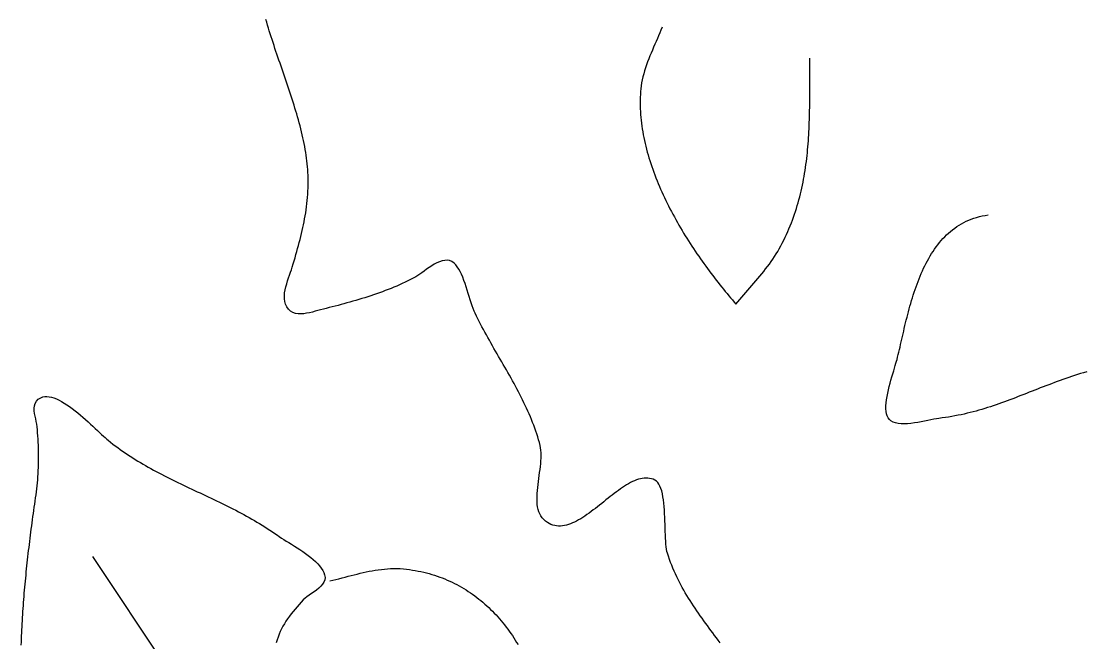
# Model space of a CAD drawing. Header units: millimetres. Extents: x 38 to 1209, y 36 to 1580.
# Drawn here: x 53.8 to 400, y 326.9 to 528.9 of the extents above; entities that cross this region are included whole.
import ezdxf

# ---------------------------------------------------------------- set-up
doc = ezdxf.new("R2010")
doc.units = ezdxf.units.MM
doc.layers.add('0_0_0', color=3, linetype='Continuous')

msp = doc.modelspace()

# ---------------------------------------------------------------- linework, layer by layer
at = {"layer": '0_0_0'}
for points in [[(280.8619, 326.9068), (280.2701, 327.7066), (279.678, 328.5046), (279.086, 329.3013), (278.4947, 330.0973), (277.9046, 330.8929), (277.3163, 331.6888), (276.7304, 332.4853), (276.1474, 333.283), (275.5677, 334.0823), (274.9921, 334.8838), (274.4209, 335.6878), (273.8548, 336.4949), (273.2942, 337.3055), (272.7398, 338.1202), (272.1921, 338.9393), (271.6516, 339.7635), (271.1188, 340.5931), (270.5944, 341.4287), (270.0787, 342.2708), (269.5725, 343.1197), (269.0762, 343.9761), (268.5903, 344.8403), (268.1155, 345.7128), (267.6522, 346.5942), (267.201, 347.485), (266.7624, 348.3855), (266.337, 349.2963), (265.9254, 350.2178), (265.528, 351.1506), (265.1454, 352.0951), (264.7781, 353.0518), (264.4267, 354.0212), (264.0918, 355.0038), (263.7739, 356), (263.6157, 356.6109), (263.4844, 357.3179), (263.3765, 358.1119), (263.2887, 358.9841), (263.2177, 359.9255), (263.1601, 360.927), (263.1126, 361.9797), (263.0718, 363.0747), (263.0344, 364.203), (262.9971, 365.3556), (262.9565, 366.5235), (262.9093, 367.6979), (262.8521, 368.8696), (262.7816, 370.0298), (262.6945, 371.1695), (262.5874, 372.2797), (262.4569, 373.3514), (262.2998, 374.3757), (262.1127, 375.3436), (261.8922, 376.2462), (261.6351, 377.0744), (261.3379, 377.8194), (260.9973, 378.4721), (260.61, 379.0235), (260.1727, 379.4648), (259.682, 379.787), (259.1197, 380.0351), (258.5489, 380.2225), (257.9699, 380.3517), (257.383, 380.425), (256.7884, 380.4449), (256.1866, 380.4137), (255.5777, 380.3338), (254.9622, 380.2077), (254.3403, 380.0378), (253.7123, 379.8264), (253.0786, 379.576), (252.4393, 379.289), (251.795, 378.9678), (251.1458, 378.6147), (250.492, 378.2323), (249.834, 377.8228), (249.1721, 377.3887), (248.5066, 376.9325), (247.8378, 376.4564), (247.1659, 375.9629), (246.4914, 375.4545), (245.8145, 374.9335), (245.1355, 374.4023), (244.4547, 373.8634), (243.7725, 373.319), (243.0891, 372.7718), (242.4049, 372.2239), (241.7201, 371.678), (241.0351, 371.1362), (240.3501, 370.6012), (239.6655, 370.0752), (238.9816, 369.5606), (238.2987, 369.06), (237.6172, 368.5756), (236.9372, 368.1099), (236.2591, 367.6653), (235.5832, 367.2442), (234.9099, 366.849), (234.2394, 366.482), (233.5721, 366.1458), (232.9082, 365.8427), (232.248, 365.5752), (231.592, 365.3455), (230.9403, 365.1562), (230.2933, 365.0096), (229.6512, 364.9081), (229.0145, 364.8542), (228.3834, 364.8502), (227.7581, 364.8985), (227.1391, 365.0017), (226.5266, 365.1619), (225.921, 365.3818), (225.3224, 365.6636), (224.7314, 366.0098), (224.1481, 366.4228), (223.5606, 366.9377), (223.0552, 367.5074), (222.6269, 368.1285), (222.2709, 368.7975), (221.9821, 369.511), (221.7556, 370.2655), (221.5865, 371.0575), (221.4699, 371.8836), (221.4008, 372.7404), (221.3742, 373.6244), (221.3853, 374.5322), (221.4291, 375.4603), (221.5006, 376.4052), (221.595, 377.3635), (221.7072, 378.3318), (221.8324, 379.3065), (221.9656, 380.2843), (222.1018, 381.2618), (222.2362, 382.2353), (222.3638, 383.2016), (222.4797, 384.1571), (222.5789, 385.0984), (222.6564, 386.022), (222.7074, 386.9246), (222.7269, 387.8026), (222.7099, 388.6526), (222.6516, 389.4711), (222.547, 390.2547), (222.3912, 391), (222.1405, 391.9565), (221.8733, 392.9084), (221.5901, 393.856), (221.2915, 394.7993), (220.9781, 395.7384), (220.6503, 396.6735), (220.3088, 397.6047), (219.9541, 398.5322), (219.5867, 399.456), (219.2071, 400.3763), (218.8161, 401.2932), (218.414, 402.2068), (218.0015, 403.1173), (217.579, 404.0248), (217.1472, 404.9295), (216.7066, 405.8313), (216.2578, 406.7306), (215.8012, 407.6273), (215.3375, 408.5217), (214.8672, 409.4139), (214.3909, 410.3039), (213.9091, 411.1919), (213.4223, 412.0781), (212.9311, 412.9626), (212.4361, 413.8454), (211.9378, 414.7267), (211.4367, 415.6068), (210.9335, 416.4855), (210.4286, 417.3632), (209.9227, 418.2399), (209.4162, 419.1158), (208.9097, 419.991), (208.4038, 420.8655), (207.8991, 421.7396), (207.3959, 422.6134), (206.895, 423.487), (206.3969, 424.3605), (205.9021, 425.234), (205.4112, 426.1077), (204.9247, 426.9817), (204.4432, 427.8562), (203.9672, 428.7311), (203.4973, 429.6068), (203.0341, 430.4833), (202.578, 431.3608), (202.1296, 432.2393), (201.6896, 433.1189), (201.2584, 434), (200.925, 434.7431), (200.5996, 435.5673), (200.2796, 436.4609), (199.9624, 437.4125), (199.6455, 438.4104), (199.3264, 439.4431), (199.0026, 440.4992), (198.6714, 441.567), (198.3304, 442.635), (197.977, 443.6917), (197.6087, 444.7255), (197.223, 445.7249), (196.8173, 446.6784), (196.3891, 447.5743), (195.9358, 448.4013), (195.455, 449.1477), (194.944, 449.8019), (194.4004, 450.3526), (193.7031, 450.8428), (192.9617, 451.1391), (192.1833, 451.261), (191.3753, 451.2281), (190.5449, 451.0602), (189.6993, 450.7767), (188.8457, 450.3974), (187.9914, 449.9417), (187.1437, 449.4293), (186.3097, 448.8799), (185.4966, 448.3131), (184.7119, 447.7484), (183.9626, 447.2055), (183.256, 446.7039), (182.5994, 446.2634), (182, 445.9035), (181.1399, 445.4384), (180.2702, 444.985), (179.3913, 444.543), (178.5037, 444.112), (177.6077, 443.6918), (176.704, 443.2822), (175.7929, 442.8827), (174.8748, 442.4931), (173.9503, 442.1132), (173.0198, 441.7426), (172.0837, 441.381), (171.1425, 441.0282), (170.1966, 440.6838), (169.2466, 440.3477), (168.2928, 440.0194), (167.3357, 439.6986), (166.3757, 439.3852), (165.4134, 439.0788), (164.4491, 438.7791), (163.4834, 438.4859), (162.5166, 438.1988), (161.5492, 437.9175), (160.5817, 437.6418), (159.6146, 437.3713), (158.6482, 437.1059), (157.6831, 436.8451), (156.7197, 436.5887), (155.7584, 436.3364), (154.7997, 436.088), (153.844, 435.843), (152.8919, 435.6013), (151.9437, 435.3626), (151, 435.1265), (150.1725, 434.9086), (149.2963, 434.6671), (148.3841, 434.4219), (147.4484, 434.193), (146.5018, 434.0004), (145.5567, 433.864), (144.6259, 433.8038), (143.7218, 433.8399), (142.857, 433.9921), (142.0441, 434.2806), (141.2956, 434.7252), (140.6242, 435.3459), (140.0424, 436.1628), (139.6586, 436.9814), (139.4141, 437.8466), (139.2938, 438.7505), (139.2826, 439.6853), (139.3655, 440.643), (139.5274, 441.6159), (139.7532, 442.596), (140.0278, 443.5755), (140.3363, 444.5466), (140.6636, 445.5013), (140.9945, 446.4319), (141.314, 447.3304), (141.6071, 448.1891), (141.8587, 449), (142.158, 450.0399), (142.4533, 451.0676), (142.7439, 452.0841), (143.0294, 453.0903), (143.3092, 454.0874), (143.5828, 455.0764), (143.8498, 456.0584), (144.1096, 457.0343), (144.3616, 458.0053), (144.6055, 458.9724), (144.8406, 459.9366), (145.0664, 460.899), (145.2825, 461.8607), (145.4884, 462.8226), (145.6834, 463.7859), (145.8672, 464.7516), (146.0391, 465.7207), (146.1988, 466.6943), (146.3456, 467.6734), (146.4791, 468.6591), (146.5987, 469.6525), (146.7039, 470.6545), (146.7943, 471.6663), (146.8692, 472.6888), (146.9283, 473.7232), (146.9709, 474.7704), (146.9967, 475.8316), (147.0049, 476.9078), (146.9953, 478), (146.9711, 478.9101), (146.93, 479.8248), (146.8724, 480.7436), (146.7989, 481.6666), (146.7099, 482.5936), (146.6058, 483.5243), (146.4872, 484.4586), (146.3545, 485.3965), (146.2082, 486.3376), (146.0488, 487.2819), (145.8767, 488.2291), (145.6925, 489.1793), (145.4966, 490.132), (145.2895, 491.0873), (145.0716, 492.045), (144.8435, 493.0048), (144.6056, 493.9667), (144.3583, 494.9305), (144.1023, 495.896), (143.8379, 496.863), (143.5656, 497.8315), (143.286, 498.8012), (142.9994, 499.772), (142.7063, 500.7437), (142.4073, 501.7161), (142.1028, 502.6892), (141.7933, 503.6628), (141.4793, 504.6366), (141.1612, 505.6105), (140.8395, 506.5844), (140.5147, 507.5582), (140.1873, 508.5316), (139.8577, 509.5044), (139.5265, 510.4766), (139.194, 511.448), (138.8608, 512.4184), (138.5274, 513.3877), (138.1942, 514.3557), (137.8618, 515.3222), (137.5305, 516.2871), (137.2008, 517.2502), (136.8733, 518.2113), (136.5485, 519.1704), (136.2267, 520.1272), (135.9085, 521.0816), (135.5943, 522.0335), (135.2847, 522.9826), (134.9801, 523.9288), (134.6809, 524.8719), (134.3877, 525.8119), (134.1009, 526.7485), (133.821, 527.6815), (133.5486, 528.6109), (133.2839, 529.5364)], [(262, 527), (261.6396, 526.0897), (261.264, 525.1737), (260.8763, 524.252), (260.4792, 523.3249), (260.0757, 522.3927), (259.6686, 521.4558), (259.2608, 520.5142), (258.8553, 519.5683), (258.4549, 518.6184), (258.0626, 517.6648), (257.6811, 516.7076), (257.3135, 515.7471), (256.9626, 514.7837), (256.6313, 513.8175), (256.3224, 512.8489), (256.039, 511.878), (255.7839, 510.9052), (255.5599, 509.9308), (255.37, 508.9549), (255.2171, 507.9779), (255.1041, 507), (255.0265, 506.0781), (254.9671, 505.1542), (254.9257, 504.2282), (254.9019, 503.3004), (254.8956, 502.3709), (254.9064, 501.4399), (254.9341, 500.5074), (254.9785, 499.5736), (255.0393, 498.6386), (255.1162, 497.7026), (255.209, 496.7656), (255.3174, 495.828), (255.4413, 494.8896), (255.5802, 493.9508), (255.734, 493.0117), (255.9025, 492.0723), (256.0853, 491.1328), (256.2822, 490.1934), (256.493, 489.2541), (256.7173, 488.3152), (256.955, 487.3767), (257.2058, 486.4388), (257.4694, 485.5016), (257.7456, 484.5653), (258.0342, 483.6299), (258.3348, 482.6957), (258.6472, 481.7628), (258.9711, 480.8312), (259.3064, 479.9012), (259.6527, 478.9728), (260.0098, 478.0463), (260.3775, 477.1216), (260.7555, 476.1991), (261.1434, 475.2788), (261.5412, 474.3608), (261.9485, 473.4452), (262.365, 472.5323), (262.7905, 471.6222), (263.2249, 470.7149), (263.6677, 469.8106), (264.1187, 468.9095), (264.5778, 468.0117), (265.0446, 467.1173), (265.5189, 466.2264), (266.0004, 465.3393), (266.4888, 464.4559), (266.984, 463.5766), (267.4857, 462.7013), (267.9936, 461.8303), (268.5074, 460.9636), (269.0269, 460.1014), (269.5519, 459.2439), (270.0821, 458.3911), (270.6172, 457.5433), (271.157, 456.7005), (271.7012, 455.8628), (272.2495, 455.0305), (272.8018, 454.2037), (273.3578, 453.3824), (273.9172, 452.5668), (274.4797, 451.7571), (275.0451, 450.9534), (275.6132, 450.1558), (276.1836, 449.3644), (276.7562, 448.5795), (277.3307, 447.801), (277.9068, 447.0293), (278.4842, 446.2643), (279.0628, 445.5063), (279.6422, 444.7553), (280.2223, 444.0116), (280.8027, 443.2752), (281.3832, 442.5462), (281.9635, 441.8249), (282.5434, 441.1113), (283.1227, 440.4056), (283.701, 439.7079), (284.2781, 439.0183), (284.8538, 438.3371), (285.4279, 437.6642), (286, 437), (286.6216, 437.758), (287.2532, 438.5141), (287.8932, 439.2688), (288.5399, 440.0228), (289.192, 440.7765), (289.8479, 441.5307), (290.506, 442.2859), (291.1649, 443.0427), (291.8229, 443.8017), (292.4787, 444.5636), (293.1305, 445.3289), (293.777, 446.0982), (294.4165, 446.8722), (295.0476, 447.6514), (295.6687, 448.4365), (296.2783, 449.228), (296.8748, 450.0266), (297.4568, 450.8328), (298.0227, 451.6473), (298.571, 452.4707), (299.1002, 453.3035), (299.6086, 454.1464), (300.0949, 455), (300.5968, 455.9248), (301.0816, 456.8509), (301.5496, 457.7783), (302.0011, 458.707), (302.4364, 459.637), (302.8557, 460.5684), (303.2594, 461.501), (303.6478, 462.435), (304.0211, 463.3703), (304.3797, 464.3069), (304.7238, 465.2448), (305.0537, 466.1841), (305.3698, 467.1248), (305.6723, 468.0668), (305.9615, 469.0102), (306.2378, 469.9549), (306.5013, 470.901), (306.7525, 471.8484), (306.9915, 472.7972), (307.2188, 473.7475), (307.4345, 474.699), (307.639, 475.652), (307.8326, 476.6064), (308.0156, 477.5622), (308.1882, 478.5194), (308.3508, 479.478), (308.5037, 480.438), (308.6471, 481.3995), (308.7813, 482.3623), (308.9067, 483.3266), (309.0235, 484.2924), (309.1321, 485.2596), (309.2326, 486.2282), (309.3255, 487.1982), (309.411, 488.1698), (309.4894, 489.1428), (309.561, 490.1172), (309.6261, 491.0931), (309.685, 492.0706), (309.7379, 493.0494), (309.7853, 494.0298), (309.8273, 495.0117), (309.8643, 495.995), (309.8965, 496.9799), (309.9243, 497.9663), (309.948, 498.9541), (309.9678, 499.9435), (309.984, 500.9344), (309.997, 501.9269), (310.007, 502.9208), (310.0143, 503.9163), (310.0193, 504.9134), (310.0221, 505.912), (310.0232, 506.9121), (310.0227, 507.9138), (310.0211, 508.9171), (310.0185, 509.9219), (310.0154, 510.9283), (310.0119, 511.9363), (310.0084, 512.9458), (310.0051, 513.957), (310.0024, 514.9697), (310.0006, 515.984), (310, 517)], [(400, 415), (399.0059, 414.7086), (398.0208, 414.4103), (397.0442, 414.1055), (396.0756, 413.7944), (395.1146, 413.4776), (394.1609, 413.1555), (393.214, 412.8285), (392.2736, 412.4969), (391.3391, 412.1613), (390.4102, 411.8219), (389.4864, 411.4793), (388.5674, 411.1339), (387.6527, 410.786), (386.7419, 410.4361), (385.8346, 410.0846), (384.9304, 409.7319), (384.0289, 409.3784), (383.1296, 409.0245), (382.2322, 408.6706), (381.3361, 408.3173), (380.4411, 407.9648), (379.5467, 407.6135), (378.6525, 407.264), (377.758, 406.9166), (376.8628, 406.5717), (375.9666, 406.2297), (375.0689, 405.8911), (374.1693, 405.5563), (373.2674, 405.2256), (372.3628, 404.8995), (371.455, 404.5784), (370.5437, 404.2628), (369.6284, 403.953), (368.7087, 403.6494), (367.7842, 403.3525), (366.8545, 403.0626), (365.9191, 402.7802), (364.9777, 402.5058), (364.0298, 402.2396), (363.0751, 401.9822), (362.113, 401.7339), (361.1432, 401.4952), (360.1654, 401.2665), (359.1789, 401.0481), (358.1836, 400.8405), (357.1788, 400.6441), (356.1643, 400.4594), (355.1395, 400.2867), (354.1042, 400.1264), (353.0578, 399.979), (352, 399.8449), (351.211, 399.7316), (350.3363, 399.5768), (349.389, 399.391), (348.3819, 399.1851), (347.3281, 398.9696), (346.2404, 398.7555), (345.1319, 398.5533), (344.0156, 398.3738), (342.9043, 398.2278), (341.8111, 398.1259), (340.7489, 398.0789), (339.7307, 398.0974), (338.7695, 398.1924), (337.8782, 398.3743), (337.0697, 398.6541), (336.3572, 399.0424), (335.8674, 399.4653), (335.4768, 399.9961), (335.1788, 400.6249), (334.9666, 401.3423), (334.8336, 402.1386), (334.7731, 403.0042), (334.7785, 403.9295), (334.843, 404.9048), (334.9601, 405.9206), (335.1229, 406.9671), (335.3249, 408.0349), (335.5594, 409.1142), (335.8197, 410.1955), (336.0991, 411.2691), (336.391, 412.3255), (336.6887, 413.3549), (336.9855, 414.3479), (337.2748, 415.2947), (337.5498, 416.1857), (337.8039, 417.0114), (338.0305, 417.762), (338.2228, 418.4281), (338.3742, 419), (338.5663, 419.7864), (338.758, 420.5855), (338.9496, 421.3965), (339.1416, 422.2188), (339.3344, 423.0515), (339.5283, 423.8942), (339.7237, 424.7459), (339.921, 425.6061), (340.1206, 426.474), (340.3229, 427.349), (340.5283, 428.2303), (340.7372, 429.1172), (340.9499, 430.0091), (341.1669, 430.9052), (341.3886, 431.8049), (341.6153, 432.7074), (341.8474, 433.612), (342.0853, 434.5181), (342.3294, 435.4249), (342.5802, 436.3318), (342.8379, 437.238), (343.103, 438.1429), (343.3759, 439.0457), (343.6569, 439.9457), (343.9465, 440.8423), (344.245, 441.7348), (344.5529, 442.6224), (344.8704, 443.5044), (345.1981, 444.3802), (345.5363, 445.2491), (345.8854, 446.1103), (346.2458, 446.9631), (346.6178, 447.8069), (347.0019, 448.641), (347.3985, 449.4646), (347.8079, 450.277), (348.2306, 451.0777), (348.6668, 451.8657), (349.1171, 452.6406), (349.5818, 453.4015), (350.0613, 454.1477), (350.556, 454.8786), (351.0663, 455.5935), (351.5925, 456.2916), (352.1351, 456.9723), (352.6944, 457.6349), (353.2709, 458.2786), (353.8649, 458.9028), (354.4768, 459.5067), (355.1071, 460.0897), (355.756, 460.6511), (356.4241, 461.1901), (357.1116, 461.7061), (357.819, 462.1984), (358.5466, 462.6662), (359.295, 463.1089), (360.0643, 463.5258), (360.8551, 463.9162), (361.6677, 464.2793), (362.5026, 464.6145), (363.36, 464.921), (364.2404, 465.1983), (365.1443, 465.4455), (366.0719, 465.662), (367.0236, 465.847), (368, 466)], [(53.7922, 326.1701), (53.8235, 327.1606), (53.8584, 328.1507), (53.8968, 329.1404), (53.9385, 330.1297), (53.9836, 331.1188), (54.0321, 332.1075), (54.0838, 333.0961), (54.1388, 334.0844), (54.1969, 335.0726), (54.2582, 336.0608), (54.3226, 337.0488), (54.3899, 338.0369), (54.4603, 339.025), (54.5336, 340.0132), (54.6098, 341.0016), (54.6889, 341.9901), (54.7707, 342.9788), (54.8552, 343.9678), (54.9425, 344.9571), (55.0324, 345.9468), (55.1249, 346.9368), (55.22, 347.9273), (55.3175, 348.9183), (55.4175, 349.9098), (55.5199, 350.9019), (55.6246, 351.8946), (55.7317, 352.888), (55.841, 353.8821), (55.9525, 354.8769), (56.0662, 355.8726), (56.182, 356.869), (56.2998, 357.8664), (56.4197, 358.8647), (56.5415, 359.8639), (56.6653, 360.8642), (56.7909, 361.8656), (56.9183, 362.868), (57.0475, 363.8716), (57.1784, 364.8764), (57.311, 365.8824), (57.4453, 366.8898), (57.581, 367.8984), (57.7184, 368.9084), (57.8572, 369.9199), (57.9974, 370.9328), (58.139, 371.9472), (58.282, 372.9632), (58.4262, 373.9807), (58.5717, 375), (58.7004, 375.9424), (58.8191, 376.9003), (58.9275, 377.8722), (59.0257, 378.8567), (59.1134, 379.8522), (59.1906, 380.8574), (59.2572, 381.8708), (59.313, 382.8908), (59.358, 383.9161), (59.3921, 384.9452), (59.4151, 385.9765), (59.427, 387.0088), (59.4276, 388.0403), (59.4169, 389.0698), (59.3946, 390.0958), (59.3609, 391.1167), (59.3154, 392.1312), (59.2582, 393.1377), (59.189, 394.1348), (59.1079, 395.1211), (59.0147, 396.095), (58.9093, 397.0551), (58.7916, 398), (58.655, 398.8262), (58.479, 399.6838), (58.294, 400.5591), (58.1308, 401.4386), (58.0198, 402.3087), (57.9916, 403.1559), (58.0769, 403.9666), (58.3061, 404.7272), (58.7099, 405.4243), (59.3188, 406.0441), (60.1635, 406.5733), (60.7803, 406.8104), (61.4377, 406.9392), (62.1322, 406.9661), (62.8603, 406.8974), (63.6186, 406.7395), (64.4038, 406.4988), (65.2124, 406.1817), (66.0409, 405.7945), (66.886, 405.3435), (67.7443, 404.8352), (68.6123, 404.2759), (69.4865, 403.672), (70.3637, 403.0299), (71.2403, 402.3558), (72.113, 401.6563), (72.9783, 400.9376), (73.8328, 400.2062), (74.673, 399.4683), (75.4957, 398.7304), (76.2973, 397.9989), (77.0744, 397.28), (77.8236, 396.5802), (78.5415, 395.9059), (79.2247, 395.2633), (79.8697, 394.659), (80.4732, 394.0992), (81.0317, 393.5903), (81.5417, 393.1386), (82, 392.7507), (82.7677, 392.1292), (83.543, 391.5193), (84.3255, 390.9206), (85.115, 390.3327), (85.9113, 389.7553), (86.7143, 389.188), (87.5236, 388.6306), (88.3391, 388.0825), (89.1605, 387.5436), (89.9876, 387.0135), (90.8202, 386.4918), (91.658, 385.9781), (92.5009, 385.4722), (93.3487, 384.9737), (94.201, 384.4822), (95.0577, 383.9974), (95.9186, 383.519), (96.7834, 383.0466), (97.652, 382.5799), (98.524, 382.1184), (99.3993, 381.662), (100.2777, 381.2102), (101.1589, 380.7626), (102.0427, 380.3191), (102.9289, 379.8791), (103.8173, 379.4424), (104.7076, 379.0086), (105.5997, 378.5773), (106.4933, 378.1483), (107.3881, 377.7212), (108.2841, 377.2956), (109.1808, 376.8712), (110.0782, 376.4476), (110.976, 376.0245), (111.874, 375.6016), (112.7719, 375.1785), (113.6696, 374.7549), (114.5668, 374.3304), (115.4633, 373.9047), (116.3588, 373.4774), (117.2532, 373.0482), (118.1463, 372.6168), (119.0377, 372.1828), (119.9274, 371.7458), (120.815, 371.3055), (121.7004, 370.8616), (122.5833, 370.4138), (123.4635, 369.9616), (124.3408, 369.5048), (125.2149, 369.0429), (126.0857, 368.5757), (126.9529, 368.1028), (127.8164, 367.6239), (128.6758, 367.1386), (129.5309, 366.6466), (130.3816, 366.1474), (131.2276, 365.6409), (132.0687, 365.1266), (132.9047, 364.6042), (133.7353, 364.0734), (134.5604, 363.5338), (135.3797, 362.985), (136.1929, 362.4267), (137, 361.8587), (137.6348, 361.4207), (138.3362, 360.961), (139.0951, 360.4801), (139.9025, 359.9787), (140.7494, 359.4575), (141.627, 358.9172), (142.5261, 358.3582), (143.438, 357.7815), (144.3535, 357.1875), (145.2638, 356.5769), (146.1598, 355.9504), (147.0326, 355.3086), (147.8733, 354.6523), (148.6728, 353.9819), (149.4222, 353.2983), (150.1125, 352.602), (150.7348, 351.8937), (151.28, 351.1741), (151.7393, 350.4438), (152.1036, 349.7034), (152.3641, 348.9537), (152.4809, 348.1214), (152.3829, 347.339), (152.0991, 346.6026), (151.6586, 345.908), (151.0905, 345.2511), (150.4238, 344.6279), (149.6876, 344.0344), (148.911, 343.4663), (148.123, 342.9198), (147.3528, 342.3907), (146.6293, 341.8749), (145.9817, 341.3684), (145.439, 340.8672), (144.7395, 340.1293), (144.0542, 339.3844), (143.3848, 338.6317), (142.7331, 337.8708), (142.1008, 337.1008), (141.4896, 336.3211), (140.9012, 335.5311), (140.3375, 334.7302), (139.8001, 333.9176), (139.2908, 333.0928), (138.8112, 332.255), (138.3632, 331.4036), (137.9485, 330.5381), (137.5688, 329.6576), (137.2259, 328.7616), (136.9214, 327.8494), (136.6571, 326.9204)], [(101, 319), (77, 355)], [(154, 347), (155.0125, 347.2374), (156.0179, 347.4825), (157.0172, 347.7334), (158.0109, 347.988), (159, 348.2446), (159.9852, 348.5011), (160.9673, 348.7557), (161.947, 349.0064), (162.9252, 349.2514), (163.9025, 349.4886), (164.8799, 349.7162), (165.8581, 349.9322), (166.8378, 350.1348), (167.8198, 350.322), (168.805, 350.4918), (169.794, 350.6425), (170.7878, 350.7719), (171.787, 350.8783), (172.7925, 350.9597), (173.8049, 351.0142), (174.8252, 351.0398), (175.8541, 351.0347), (176.8923, 350.9968), (177.9407, 350.9244), (179, 350.8155), (179.9516, 350.6922), (180.893, 350.5522), (181.8241, 350.3958), (182.745, 350.223), (183.6556, 350.0341), (184.556, 349.8293), (185.4462, 349.6086), (186.3262, 349.3724), (187.196, 349.1207), (188.0557, 348.8539), (188.9053, 348.572), (189.7447, 348.2752), (190.574, 347.9637), (191.3933, 347.6377), (192.2024, 347.2974), (193.0015, 346.943), (193.7906, 346.5746), (194.5697, 346.1924), (195.3387, 345.7967), (196.0978, 345.3875), (196.8468, 344.965), (197.586, 344.5296), (198.3151, 344.0812), (199.0344, 343.6202), (199.7437, 343.1467), (200.4432, 342.6608), (201.1328, 342.1628), (201.8125, 341.6528), (202.4824, 341.1311), (203.1424, 340.5977), (203.7926, 340.053), (204.4331, 339.497), (205.0638, 338.9299), (205.6847, 338.352), (206.2958, 337.7634), (206.8973, 337.1642), (207.489, 336.5548), (208.071, 335.9352), (208.6434, 335.3056), (209.2061, 334.6663), (209.7591, 334.0173), (210.3025, 333.3589), (210.8363, 332.6913), (211.3605, 332.0146), (211.8751, 331.3291), (212.3802, 330.6348), (212.8757, 329.9321), (213.3616, 329.221), (213.8381, 328.5017), (214.305, 327.7745), (214.7625, 327.0395), (215.2105, 326.2969)]]:
    msp.add_lwpolyline(points, dxfattribs=at)

doc.saveas('drawing.dxf')
